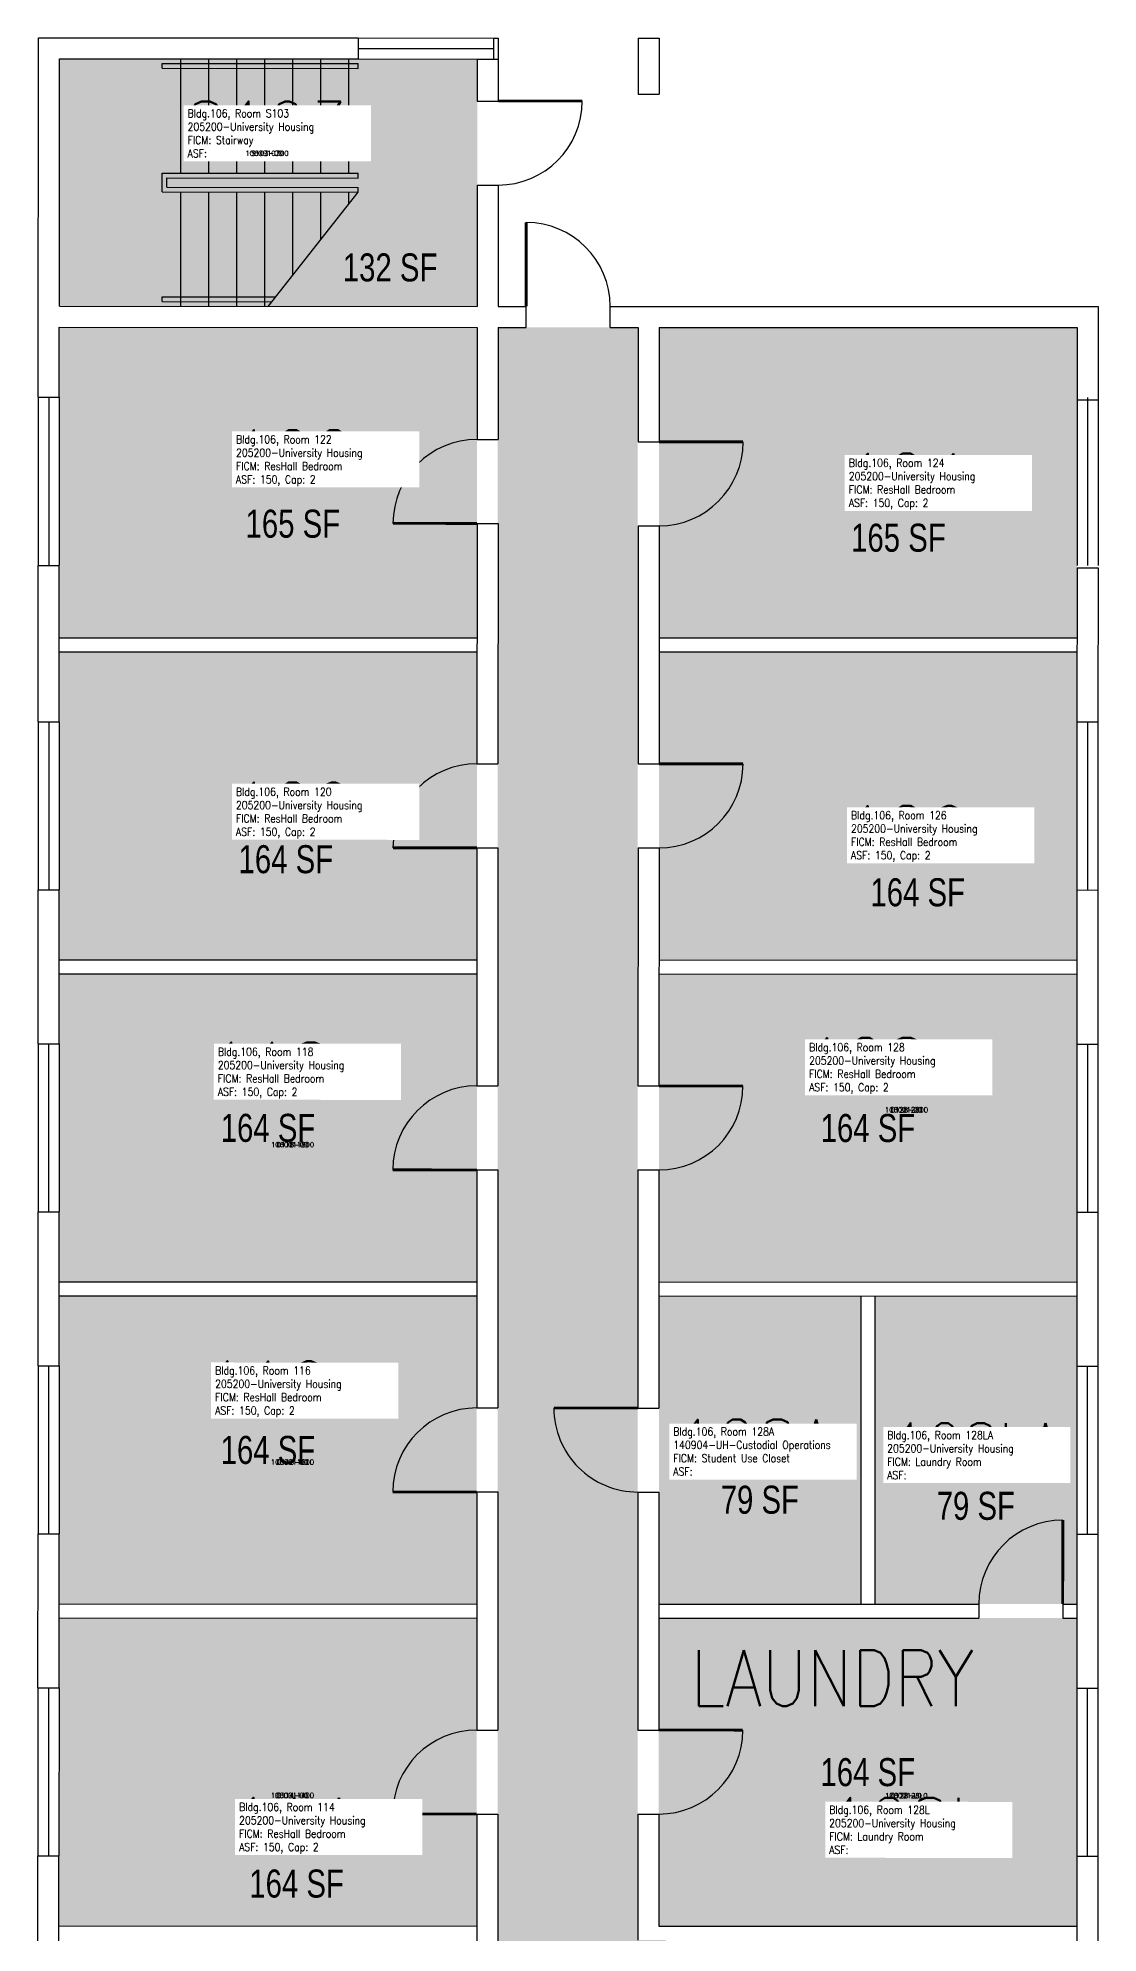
# Model space of a CAD drawing. Header units: inches. Extents: x -394 to 1225, y 0 to 3729.
# Drawn here: x 189 to 643, y 2917 to 3729 of the extents above; entities that cross this region are included whole.
import ezdxf
from ezdxf.enums import TextEntityAlignment as Align

# ---------------------------------------------------------------- set-up
doc = ezdxf.new("R2010")
doc.units = ezdxf.units.IN
doc.header["$LTSCALE"] = 0.25
doc.header["$MEASUREMENT"] = 0
for name, color, linetype in [('A-DOOR', 2, 'CONTINUOUS'), ('A-FLOR', 3, 'CONTINUOUS'), ('A-GLAZ', 1, 'CONTINUOUS'), ('A-GLAZ-SILL', 2, 'CONTINUOUS'), ('A-IDEN-RNUM', 7, 'CONTINUOUS'), ('A-IDEN-SNUM', 4, 'CONTINUOUS'), ('A-IDEN-TEXT', 4, 'CONTINUOUS'), ('A-IDEN-VNUM', 4, 'CONTINUOUS'), ('A-WALL', 5, 'CONTINUOUS'), ('AREA-TEXT', 3, 'CONTINUOUS'), ('Rooms-Category-Color', 7, 'CONTINUOUS'), ('Rooms-College-Color', 7, 'CONTINUOUS'), ('Rooms-Department-Color', 7, 'CONTINUOUS'), ('Rooms-Division-Color', 7, 'CONTINUOUS'), ('Rooms-Information', 7, 'CONTINUOUS')]:
    doc.layers.add(name, color=color, linetype=linetype)
doc.styles.add('AREA', font='arial.ttf', dxfattribs={"width": 0.75, "height": 12})
doc.styles.add('ROOMSNUMBER', font='SIMPLEX.shx', dxfattribs={"height": 0.18})
doc.styles.add('ROOMVNUMBER', font='simplex.shx', dxfattribs={"width": 0.85})

msp = doc.modelspace()

# ---------------------------------------------------------------- hatches: boundary and pattern name
at = {"layer": 'Rooms-Category-Color', "true_color": 0xadadad}
for points in [[(376.92, 3719.91), (325.92, 3719.92), (197.92, 3719.95), (197.9, 3613.95), (376.9, 3613.91)], [(445.67, 3604.94), (385.67, 3604.94), (385.67, 2090.94), (445.67, 2090.94), (445.67, 2822.94), (454.67, 2822.94), (454.67, 2814.9), (493.67, 2814.9), (493.67, 2846.94), (454.67, 2846.94), (454.67, 2844.94), (445.67, 2844.94), (445.67, 2852.94), (454.67, 2852.94), (454.67, 2850.94), (493.67, 2850.94), (493.67, 2880.94), (454.67, 2880.94), (454.67, 2875.94), (445.67, 2875.94), (445.67, 2884.94), (457.67, 2884.94), (457.67, 2913.94), (445.67, 2913.94)]]:
    msp.add_hatch(color=253, dxfattribs=at).paths.add_polyline_path(points)
at = {"layer": 'Rooms-Category-Color', "true_color": 0x728ef3}
for points in [[(376.85, 3604.91), (197.89, 3604.95), (197.89, 3574.95), (197.87, 3502.97), (197.86, 3471.96), (376.82, 3471.91)], [(633.89, 3574.86), (633.89, 3604.84), (454.85, 3604.89), (454.82, 3471.89), (633.86, 3471.85), (633.87, 3501.85)], [(376.82, 3465.91), (197.86, 3465.96), (197.85, 3435.96), (197.83, 3363.97), (197.83, 3333.96), (376.79, 3333.91)], [(633.85, 3435.86), (633.86, 3465.85), (454.82, 3465.89), (454.79, 3333.89), (633.83, 3333.85), (633.83, 3363.85)], [(376.78, 3327.91), (197.82, 3327.96), (197.82, 3297.96), (197.8, 3225.96), (197.79, 3195.96), (376.75, 3195.91)], [(633.8, 3225.85), (633.82, 3297.85), (633.82, 3327.85), (454.78, 3327.89), (454.75, 3195.89), (633.79, 3195.85)], [(376.75, 3189.91), (197.79, 3189.96), (197.78, 3159.96), (197.76, 3087.96), (197.76, 3057.96), (376.72, 3057.91)], [(541.27, 3189.87), (454.75, 3189.89), (454.72, 3057.89), (541.24, 3057.87)], [(633.79, 3189.85), (547.27, 3189.87), (547.24, 3057.87), (633.76, 3057.85)], [(376.72, 3051.91), (197.76, 3051.96), (197.75, 3021.96), (197.73, 2949.96), (197.72, 2919.96), (376.68, 2919.91)], [(633.75, 3021.85), (633.76, 3051.85), (454.72, 3051.89), (454.68, 2919.89), (633.72, 2919.85), (633.73, 2949.85)]]:
    msp.add_hatch(color=171, dxfattribs=at).paths.add_polyline_path(points)
at = {"layer": 'Rooms-College-Color', "true_color": 0xadadad}
for points in [[(376.92, 3719.91), (325.92, 3719.92), (197.92, 3719.95), (197.9, 3613.95), (376.9, 3613.91)], [(376.85, 3604.91), (197.89, 3604.95), (197.89, 3574.95), (197.87, 3502.97), (197.86, 3471.96), (376.82, 3471.91)], [(445.67, 3604.94), (385.67, 3604.94), (385.67, 2090.94), (445.67, 2090.94), (445.67, 2822.94), (454.67, 2822.94), (454.67, 2814.9), (493.67, 2814.9), (493.67, 2846.94), (454.67, 2846.94), (454.67, 2844.94), (445.67, 2844.94), (445.67, 2852.94), (454.67, 2852.94), (454.67, 2850.94), (493.67, 2850.94), (493.67, 2880.94), (454.67, 2880.94), (454.67, 2875.94), (445.67, 2875.94), (445.67, 2884.94), (457.67, 2884.94), (457.67, 2913.94), (445.67, 2913.94)], [(633.89, 3574.86), (633.89, 3604.84), (454.85, 3604.89), (454.82, 3471.89), (633.86, 3471.85), (633.87, 3501.85)], [(376.82, 3465.91), (197.86, 3465.96), (197.85, 3435.96), (197.83, 3363.97), (197.83, 3333.96), (376.79, 3333.91)], [(633.85, 3435.86), (633.86, 3465.85), (454.82, 3465.89), (454.79, 3333.89), (633.83, 3333.85), (633.83, 3363.85)], [(376.78, 3327.91), (197.82, 3327.96), (197.82, 3297.96), (197.8, 3225.96), (197.79, 3195.96), (376.75, 3195.91)], [(633.8, 3225.85), (633.82, 3297.85), (633.82, 3327.85), (454.78, 3327.89), (454.75, 3195.89), (633.79, 3195.85)], [(376.75, 3189.91), (197.79, 3189.96), (197.78, 3159.96), (197.76, 3087.96), (197.76, 3057.96), (376.72, 3057.91)], [(541.27, 3189.87), (454.75, 3189.89), (454.72, 3057.89), (541.24, 3057.87)], [(633.79, 3189.85), (547.27, 3189.87), (547.24, 3057.87), (633.76, 3057.85)], [(376.72, 3051.91), (197.76, 3051.96), (197.75, 3021.96), (197.73, 2949.96), (197.72, 2919.96), (376.68, 2919.91)], [(633.75, 3021.85), (633.76, 3051.85), (454.72, 3051.89), (454.68, 2919.89), (633.72, 2919.85), (633.73, 2949.85)]]:
    msp.add_hatch(color=253, dxfattribs=at).paths.add_polyline_path(points)
at = {"layer": 'Rooms-Department-Color', "true_color": 0xacacac}
for points in [[(376.92, 3719.91), (325.92, 3719.92), (197.92, 3719.95), (197.9, 3613.95), (376.9, 3613.91)], [(445.67, 3604.94), (385.67, 3604.94), (385.67, 2090.94), (445.67, 2090.94), (445.67, 2822.94), (454.67, 2822.94), (454.67, 2814.9), (493.67, 2814.9), (493.67, 2846.94), (454.67, 2846.94), (454.67, 2844.94), (445.67, 2844.94), (445.67, 2852.94), (454.67, 2852.94), (454.67, 2850.94), (493.67, 2850.94), (493.67, 2880.94), (454.67, 2880.94), (454.67, 2875.94), (445.67, 2875.94), (445.67, 2884.94), (457.67, 2884.94), (457.67, 2913.94), (445.67, 2913.94)]]:
    msp.add_hatch(color=253, dxfattribs=at).paths.add_polyline_path(points)
at = {"layer": 'Rooms-Department-Color', "true_color": 0x604aed}
for points in [[(376.85, 3604.91), (197.89, 3604.95), (197.89, 3574.95), (197.87, 3502.97), (197.86, 3471.96), (376.82, 3471.91)], [(633.89, 3574.86), (633.89, 3604.84), (454.85, 3604.89), (454.82, 3471.89), (633.86, 3471.85), (633.87, 3501.85)], [(376.82, 3465.91), (197.86, 3465.96), (197.85, 3435.96), (197.83, 3363.97), (197.83, 3333.96), (376.79, 3333.91)], [(633.85, 3435.86), (633.86, 3465.85), (454.82, 3465.89), (454.79, 3333.89), (633.83, 3333.85), (633.83, 3363.85)], [(376.78, 3327.91), (197.82, 3327.96), (197.82, 3297.96), (197.8, 3225.96), (197.79, 3195.96), (376.75, 3195.91)], [(633.8, 3225.85), (633.82, 3297.85), (633.82, 3327.85), (454.78, 3327.89), (454.75, 3195.89), (633.79, 3195.85)], [(376.75, 3189.91), (197.79, 3189.96), (197.78, 3159.96), (197.76, 3087.96), (197.76, 3057.96), (376.72, 3057.91)], [(541.27, 3189.87), (454.75, 3189.89), (454.72, 3057.89), (541.24, 3057.87)], [(633.79, 3189.85), (547.27, 3189.87), (547.24, 3057.87), (633.76, 3057.85)], [(376.72, 3051.91), (197.76, 3051.96), (197.75, 3021.96), (197.73, 2949.96), (197.72, 2919.96), (376.68, 2919.91)], [(633.75, 3021.85), (633.76, 3051.85), (454.72, 3051.89), (454.68, 2919.89), (633.72, 2919.85), (633.73, 2949.85)]]:
    msp.add_hatch(color=173, dxfattribs=at).paths.add_polyline_path(points)
at = {"layer": 'Rooms-Division-Color', "true_color": 0xadadad}
for points in [[(376.92, 3719.91), (325.92, 3719.92), (197.92, 3719.95), (197.9, 3613.95), (376.9, 3613.91)], [(445.67, 3604.94), (385.67, 3604.94), (385.67, 2090.94), (445.67, 2090.94), (445.67, 2822.94), (454.67, 2822.94), (454.67, 2814.9), (493.67, 2814.9), (493.67, 2846.94), (454.67, 2846.94), (454.67, 2844.94), (445.67, 2844.94), (445.67, 2852.94), (454.67, 2852.94), (454.67, 2850.94), (493.67, 2850.94), (493.67, 2880.94), (454.67, 2880.94), (454.67, 2875.94), (445.67, 2875.94), (445.67, 2884.94), (457.67, 2884.94), (457.67, 2913.94), (445.67, 2913.94)]]:
    msp.add_hatch(color=253, dxfattribs=at).paths.add_polyline_path(points)
at = {"layer": 'Rooms-Division-Color', "true_color": 0x604aed}
for points in [[(376.85, 3604.91), (197.89, 3604.95), (197.89, 3574.95), (197.87, 3502.97), (197.86, 3471.96), (376.82, 3471.91)], [(633.89, 3574.86), (633.89, 3604.84), (454.85, 3604.89), (454.82, 3471.89), (633.86, 3471.85), (633.87, 3501.85)], [(376.82, 3465.91), (197.86, 3465.96), (197.85, 3435.96), (197.83, 3363.97), (197.83, 3333.96), (376.79, 3333.91)], [(633.85, 3435.86), (633.86, 3465.85), (454.82, 3465.89), (454.79, 3333.89), (633.83, 3333.85), (633.83, 3363.85)], [(376.78, 3327.91), (197.82, 3327.96), (197.82, 3297.96), (197.8, 3225.96), (197.79, 3195.96), (376.75, 3195.91)], [(633.8, 3225.85), (633.82, 3297.85), (633.82, 3327.85), (454.78, 3327.89), (454.75, 3195.89), (633.79, 3195.85)], [(376.75, 3189.91), (197.79, 3189.96), (197.78, 3159.96), (197.76, 3087.96), (197.76, 3057.96), (376.72, 3057.91)], [(541.27, 3189.87), (454.75, 3189.89), (454.72, 3057.89), (541.24, 3057.87)], [(633.79, 3189.85), (547.27, 3189.87), (547.24, 3057.87), (633.76, 3057.85)], [(376.72, 3051.91), (197.76, 3051.96), (197.75, 3021.96), (197.73, 2949.96), (197.72, 2919.96), (376.68, 2919.91)], [(633.75, 3021.85), (633.76, 3051.85), (454.72, 3051.89), (454.68, 2919.89), (633.72, 2919.85), (633.73, 2949.85)]]:
    msp.add_hatch(color=173, dxfattribs=at).paths.add_polyline_path(points)

# ---------------------------------------------------------------- linework, layer by layer
at = {"layer": 'A-DOOR', "const_width": 1.2}
for points in [[(385.92, 3701.9), (421.92, 3701.89)], [(397.86, 3613.9), (397.86, 3649.9)], [(454.84, 3555.89), (490.84, 3555.88)], [(376.83, 3520.91), (340.83, 3520.92)], [(454.81, 3417.89), (490.81, 3417.88)], [(376.8, 3381.91), (340.8, 3381.92)], [(454.77, 3279.89), (490.77, 3279.88)], [(376.76, 3243.91), (340.76, 3243.92)], [(445.74, 3141.89), (409.74, 3141.9)], [(376.73, 3105.91), (340.73, 3105.92)], [(627.76, 3057.85), (627.77, 3093.85)], [(454.7, 3003.89), (490.7, 3003.88)], [(376.7, 2967.91), (340.7, 2967.92)]]:
    msp.add_lwpolyline(points, dxfattribs=at)
at = {"layer": 'A-DOOR'}
for centre, start, end in [((385.92, 3701.9), 269.98581, 359.98581), ((397.86, 3613.9), 359.98581, 89.98581), ((376.83, 3520.91), 89.98581, 179.98581), ((454.84, 3555.89), 269.98581, 359.98581), ((376.8, 3381.91), 89.98581, 179.98581), ((454.81, 3417.89), 269.98581, 359.98581), ((376.76, 3243.91), 89.98581, 179.98581), ((454.77, 3279.89), 269.98581, 359.98581), ((376.73, 3105.91), 89.98581, 179.98581), ((445.74, 3141.89), 179.98581, 269.98581), ((627.76, 3057.85), 89.98581, 179.98581), ((376.7, 2967.91), 89.98581, 179.98581), ((454.7, 3003.89), 269.98581, 359.98581)]:
    msp.add_arc(centre, 36, start, end, dxfattribs=at)
at = {"layer": 'A-FLOR'}
for p, q in [((249.91, 3670.95), (249.92, 3719.94)), ((261.91, 3670.94), (261.92, 3719.94)), ((273.91, 3670.94), (273.92, 3719.93)), ((285.91, 3670.94), (285.92, 3719.93)), ((297.91, 3670.93), (297.92, 3719.93)), ((309.91, 3670.93), (309.92, 3719.92)), ((321.91, 3670.93), (321.92, 3719.92)), ((241.96, 3717.94), (325.92, 3717.92)), ((241.96, 3715.93), (241.96, 3717.94)), ((241.96, 3715.93), (325.92, 3715.91)), ((325.92, 3715.91), (325.92, 3717.92)), ((241.95, 3670.95), (325.91, 3670.93)), ((241.95, 3662.93), (241.95, 3670.95)), ((325.91, 3668.92), (325.91, 3670.93)), ((241.95, 3662.93), (325.91, 3662.91)), ((243.95, 3668.94), (325.91, 3668.92)), ((243.95, 3664.94), (243.95, 3668.94)), ((243.95, 3664.94), (325.91, 3664.92)), ((249.89, 3613.94), (249.9, 3662.93)), ((261.89, 3613.94), (261.9, 3662.93)), ((273.89, 3613.93), (273.9, 3662.92)), ((285.89, 3613.93), (285.9, 3662.92)), ((287.4, 3613.93), (325.91, 3662.91)), ((297.89, 3627.28), (297.9, 3662.92)), ((309.9, 3642.55), (309.9, 3662.92)), ((321.9, 3657.82), (321.9, 3662.91)), ((325.91, 3662.91), (325.91, 3664.92)), ((241.94, 3615.94), (241.94, 3617.95)), ((241.94, 3617.95), (290.55, 3617.94)), ((241.94, 3615.94), (288.97, 3615.93))]:
    msp.add_line(p, q, dxfattribs=at)
at = {"layer": 'A-GLAZ'}
for p, q in [((325.92, 3724.42), (383.92, 3724.41)), ((193.39, 3574.95), (193.37, 3502.95)), ((638.39, 3574.84), (638.37, 3502.84)), ((193.35, 3435.96), (193.33, 3363.96)), ((638.35, 3435.85), (638.33, 3363.85)), ((193.32, 3297.94), (193.3, 3225.94)), ((638.32, 3297.83), (638.3, 3225.83)), ((193.28, 3159.94), (193.26, 3087.94)), ((638.28, 3159.83), (638.26, 3087.83)), ((193.25, 3021.94), (193.23, 2949.94)), ((638.25, 3021.83), (638.23, 2949.83))]:
    msp.add_line(p, q, dxfattribs=at)
at = {"layer": 'A-GLAZ-SILL'}
for p, q in [((325.92, 3728.92), (383.92, 3728.91)), ((325.92, 3719.92), (383.92, 3719.91)), ((188.89, 3574.97), (188.87, 3502.97)), ((197.89, 3574.97), (197.87, 3502.97)), ((633.89, 3574.86), (633.87, 3502.86)), ((642.89, 3574.86), (642.87, 3502.86)), ((188.85, 3435.97), (188.83, 3363.97)), ((197.85, 3435.97), (197.83, 3363.97)), ((633.85, 3435.86), (633.83, 3363.86)), ((642.85, 3435.86), (642.83, 3363.86)), ((188.82, 3297.96), (188.8, 3225.96)), ((197.82, 3297.96), (197.8, 3225.96)), ((633.82, 3297.85), (633.8, 3225.85)), ((642.82, 3297.84), (642.8, 3225.84)), ((188.78, 3159.96), (188.76, 3087.96)), ((197.78, 3159.96), (197.76, 3087.96)), ((633.78, 3159.85), (633.76, 3087.85)), ((642.78, 3159.84), (642.76, 3087.84)), ((188.75, 3021.96), (188.73, 2949.96)), ((197.75, 3021.96), (197.73, 2949.96)), ((633.75, 3021.85), (633.73, 2949.85)), ((642.75, 3021.84), (642.73, 2949.84))]:
    msp.add_line(p, q, dxfattribs=at)
at = {"layer": 'A-WALL'}
for p, q in [((188.89, 3574.95), (188.92, 3728.95)), ((188.92, 3728.95), (325.92, 3728.92)), ((325.92, 3728.92), (325.92, 3719.92)), ((383.92, 3728.91), (383.92, 3719.91)), ((383.92, 3728.91), (385.92, 3728.9)), ((385.92, 3728.9), (385.92, 3701.9)), ((445.92, 3728.89), (445.92, 3704.89)), ((445.92, 3728.89), (454.92, 3728.89)), ((454.92, 3728.89), (454.92, 3704.89)), ((197.9, 3613.95), (197.92, 3719.95)), ((197.92, 3719.95), (325.92, 3719.92)), ((376.92, 3719.91), (376.92, 3701.9)), ((376.92, 3719.91), (385.92, 3719.9)), ((445.92, 3704.89), (454.92, 3704.89)), ((376.92, 3701.9), (385.92, 3701.9)), ((376.91, 3665.9), (376.9, 3613.91)), ((376.91, 3665.9), (385.91, 3665.9)), ((385.91, 3665.9), (385.9, 3613.9)), ((197.9, 3613.95), (376.9, 3613.91)), ((385.9, 3613.9), (397.86, 3613.9)), ((397.85, 3604.9), (397.86, 3613.9)), ((433.85, 3604.89), (433.86, 3613.89)), ((433.86, 3613.89), (642.9, 3613.84)), ((642.9, 3613.84), (642.89, 3573.84)), ((197.89, 3604.95), (376.85, 3604.91)), ((197.89, 3574.95), (197.89, 3604.95)), ((376.85, 3604.91), (376.84, 3556.91)), ((385.85, 3604.9), (385.84, 3556.9)), ((385.85, 3604.9), (397.85, 3604.9)), ((433.85, 3604.89), (445.85, 3604.89)), ((445.85, 3604.89), (445.84, 3555.89)), ((454.85, 3604.89), (454.84, 3555.89)), ((454.85, 3604.89), (633.89, 3604.84)), ((633.89, 3604.84), (633.89, 3573.85)), ((188.89, 3574.95), (197.89, 3574.95)), ((633.89, 3573.85), (642.89, 3573.84)), ((376.84, 3556.91), (385.84, 3556.9)), ((445.84, 3555.89), (454.84, 3555.89)), ((376.83, 3520.91), (376.81, 3417.91)), ((376.83, 3520.91), (385.83, 3520.9)), ((385.83, 3520.9), (385.81, 3417.91)), ((445.83, 3519.89), (445.81, 3417.89)), ((445.83, 3519.89), (454.83, 3519.89)), ((454.83, 3519.89), (454.81, 3417.89)), ((188.85, 3435.96), (188.87, 3502.95)), ((188.87, 3502.95), (197.87, 3502.95)), ((197.85, 3435.96), (197.87, 3502.95)), ((633.87, 3501.85), (633.85, 3435.85)), ((633.87, 3501.85), (642.87, 3501.84)), ((642.87, 3501.84), (642.85, 3435.84)), ((197.86, 3471.96), (376.82, 3471.91)), ((454.82, 3471.89), (633.86, 3471.85)), ((197.86, 3465.96), (376.82, 3465.91)), ((454.82, 3465.89), (633.86, 3465.85)), ((188.85, 3435.96), (197.85, 3435.96)), ((633.85, 3435.85), (642.85, 3435.84)), ((376.81, 3417.91), (385.81, 3417.91)), ((445.81, 3417.89), (454.81, 3417.89)), ((376.8, 3381.91), (376.77, 3279.91)), ((376.8, 3381.91), (385.8, 3381.91)), ((385.8, 3381.91), (385.77, 3279.91)), ((445.8, 3381.89), (445.77, 3279.89)), ((445.8, 3381.89), (454.8, 3381.89)), ((454.8, 3381.89), (454.77, 3279.89)), ((188.82, 3297.96), (188.83, 3363.96)), ((188.83, 3363.96), (197.83, 3363.96)), ((197.82, 3297.96), (197.83, 3363.96)), ((633.83, 3363.85), (633.82, 3297.85)), ((633.83, 3363.85), (642.83, 3363.84)), ((642.83, 3363.84), (642.82, 3297.84)), ((197.83, 3333.96), (376.79, 3333.91)), ((454.79, 3333.89), (633.83, 3333.85)), ((197.82, 3327.96), (376.78, 3327.91)), ((454.78, 3327.89), (633.82, 3327.85)), ((188.82, 3297.96), (197.82, 3297.96)), ((633.82, 3297.85), (642.82, 3297.84)), ((376.77, 3279.91), (385.77, 3279.91)), ((445.77, 3279.89), (454.77, 3279.89)), ((376.76, 3243.91), (376.74, 3141.91)), ((376.76, 3243.91), (385.76, 3243.91)), ((385.76, 3243.91), (385.74, 3141.91)), ((445.76, 3243.89), (445.74, 3141.89)), ((445.76, 3243.89), (454.76, 3243.89)), ((454.76, 3243.89), (454.74, 3141.89)), ((188.78, 3159.96), (188.8, 3225.96)), ((188.8, 3225.96), (197.8, 3225.96)), ((197.78, 3159.96), (197.8, 3225.96)), ((633.8, 3225.85), (633.78, 3159.85)), ((633.8, 3225.85), (642.8, 3225.84)), ((642.8, 3225.84), (642.78, 3159.84)), ((197.79, 3195.96), (376.75, 3195.91)), ((454.75, 3195.89), (633.79, 3195.85)), ((197.79, 3189.96), (376.75, 3189.91)), ((454.75, 3189.89), (633.79, 3189.85)), ((541.27, 3189.87), (541.24, 3057.87)), ((547.27, 3189.87), (547.24, 3057.87)), ((188.78, 3159.96), (197.78, 3159.96)), ((633.78, 3159.85), (642.78, 3159.84)), ((376.74, 3141.91), (385.74, 3141.91)), ((445.74, 3141.89), (454.74, 3141.89)), ((376.73, 3105.91), (376.7, 3003.91)), ((376.73, 3105.91), (385.73, 3105.91)), ((385.73, 3105.91), (385.7, 3003.91)), ((445.73, 3105.89), (445.7, 3003.89)), ((445.73, 3105.89), (454.73, 3105.89)), ((454.73, 3105.89), (454.7, 3003.89)), ((188.75, 3021.96), (188.76, 3087.96)), ((188.76, 3087.96), (197.76, 3087.96)), ((197.75, 3021.96), (197.76, 3087.96)), ((633.76, 3087.85), (633.75, 3021.85)), ((633.76, 3087.85), (642.76, 3087.84)), ((642.76, 3087.84), (642.75, 3021.84)), ((197.76, 3057.96), (376.72, 3057.91)), ((454.72, 3057.89), (591.76, 3057.86)), ((591.76, 3057.86), (591.76, 3051.86)), ((627.76, 3057.85), (627.76, 3051.85)), ((627.76, 3057.85), (633.76, 3057.85)), ((197.76, 3051.96), (376.72, 3051.91)), ((454.72, 3051.89), (591.76, 3051.86)), ((627.76, 3051.85), (633.76, 3051.85)), ((188.75, 3021.96), (197.75, 3021.96)), ((633.75, 3021.85), (642.75, 3021.84)), ((376.7, 3003.91), (385.7, 3003.91)), ((445.7, 3003.89), (454.7, 3003.89)), ((376.7, 2967.91), (376.67, 2865.91)), ((376.7, 2967.91), (385.7, 2967.91)), ((385.7, 2967.91), (385.67, 2865.91)), ((445.7, 2967.89), (445.68, 2913.89)), ((445.7, 2967.89), (454.7, 2967.89)), ((454.7, 2967.89), (454.68, 2919.89)), ((188.71, 2883.96), (188.73, 2949.96)), ((188.73, 2949.96), (197.73, 2949.96)), ((197.71, 2883.96), (197.73, 2949.96)), ((633.73, 2949.85), (633.7, 2820.85)), ((633.73, 2949.85), (642.73, 2949.84)), ((642.73, 2949.84), (642.7, 2820.85)), ((197.72, 2919.96), (376.68, 2919.91)), ((454.68, 2919.89), (633.72, 2919.85))]:
    msp.add_line(p, q, dxfattribs=at)

# ---------------------------------------------------------------- texts
at = {"layer": 'A-IDEN-RNUM', "style": 'ROOMSNUMBER'}
for s, p in [('S103-00', (286.84, 3679.51)), ('0128-A0', (495.89, 3124.95)), ('0128-LA', (590.69, 3124.21))]:
    msp.add_text(s, height=2.16, dxfattribs=at).set_placement(p, align=Align.MIDDLE)
for s, p in [('0122-00', (297.88, 3537.72)), ('0124-00', (560.87, 3527.66)), ('0120-00', (297.84, 3386.72)), ('0126-00', (560.84, 3376.66)), ('0128-00', (560.81, 3269.65)), ('0118-00', (297.81, 3254.72)), ('0116-00', (297.77, 3118.71)), ('0114-00', (297.74, 2975.87)), ('0128-L0', (560.74, 2975.81))]:
    msp.add_text(s, height=2.16, rotation=359.98581, dxfattribs=at).set_placement(p, align=Align.MIDDLE)
at = {"layer": 'A-IDEN-SNUM', "style": 'ROOMSNUMBER'}
for s, p in [('1060S10300', (286.84, 3679.51)), ('10600128A0', (495.89, 3124.95)), ('10600128LA', (590.69, 3124.21))]:
    msp.add_text(s, height=2.16, dxfattribs=at).set_placement(p, align=Align.MIDDLE)
for s, p in [('1060012200', (297.88, 3537.72)), ('1060012400', (560.87, 3527.66)), ('1060012000', (297.84, 3386.72)), ('1060012600', (560.84, 3376.66)), ('1060012800', (560.81, 3269.65)), ('1060011800', (297.81, 3254.72)), ('1060011600', (297.77, 3118.71)), ('1060011400', (297.74, 2975.87)), ('10600128L0', (560.74, 2975.81))]:
    msp.add_text(s, height=2.16, rotation=359.98581, dxfattribs=at).set_placement(p, align=Align.MIDDLE)
at = {"layer": 'A-IDEN-TEXT', "insert": (468.35, 3038.17), "char_height": 24, "width": 153.6, "attachment_point": 1, "rotation": 359.98581, "style": 'ROOMVNUMBER'}
msp.add_mtext('LAUNDRY', dxfattribs=at)
at = {"layer": 'A-IDEN-VNUM', "style": 'ROOMVNUMBER'}
for s, width, p in [('S103', 0.85, (286.84, 3689.77)), ('128A', 0.85, (495.89, 3124.95)), ('128LA', 0.75, (590.69, 3123.43))]:
    msp.add_text(s, height=24, dxfattribs=dict(at, width=width)).set_placement(p, align=Align.MIDDLE)
at = {"layer": 'A-IDEN-VNUM', "style": 'ROOMVNUMBER', "width": 0.85}
for s, p in [('122', (297.88, 3548.93)), ('124', (560.88, 3538.86)), ('120', (297.84, 3397.93)), ('126', (560.84, 3387.86)), ('118', (288.13, 3286.52)), ('128', (543.39, 3288.45)), ('116', (286.5, 3149.96)), ('114', (297.73, 2962.93)), ('128L', (560.73, 2962.86))]:
    msp.add_text(s, height=24, rotation=359.98581, dxfattribs=at).set_placement(p, align=Align.MIDDLE)
at = {"layer": 'AREA-TEXT', "style": 'AREA', "width": 0.75}
for s, p in [('132 SF', (339.58, 3630.61)), ('165 SF', (297.93, 3520.81)), ('165 SF', (557.35, 3514.8)), ('164 SF', (294.93, 3377.05)), ('164 SF', (565.62, 3362.87)), ('164 SF', (287.29, 3261.93)), ('164 SF', (544.29, 3261.87)), ('164 SF', (287.25, 3123.93)), ('79 SF', (497.99, 3102.6)), ('79 SF', (590.51, 3099.98)), ('164 SF', (544.22, 2985.87)), ('164 SF', (299.53, 2938.13))]:
    msp.add_text(s, height=12, dxfattribs=at).set_placement(p, align=Align.MIDDLE_CENTER)

# ---------------------------------------------------------------- next in the draw order: texts
at = {"layer": 'Rooms-Information', "char_height": 3.4286, "width": 76.8, "attachment_point": 7, "style": 'ROOMVNUMBER', "bg_fill": 3, "box_fill_scale": 1.5, "bg_fill_color": 256, "bg_fill_true_color": 13158600, "bg_fill_transparency": 0}
for s, insert in [('Bldg.106, Room S103^M^J205200-University Housing^M^JFICM: Stairway^M^JASF: ', (252.84, 3677.77)), ('Bldg.106, Room 128A^M^J140904-UH-Custodial Operations^M^JFICM: Student Use Closet^M^JASF: ', (460.91, 3112.95)), ('Bldg.106, Room 128LA^M^J205200-University Housing^M^JFICM: Laundry Room^M^JASF: ', (552.55, 3111.43))]:
    msp.add_mtext(s, dxfattribs=dict(at, insert=insert))
at = {"layer": 'Rooms-Information', "char_height": 3.4286, "width": 76.8, "attachment_point": 7, "rotation": 359.98581, "style": 'ROOMVNUMBER', "bg_fill": 3, "box_fill_scale": 1.5, "bg_fill_color": 256, "bg_fill_true_color": 13158600, "bg_fill_transparency": 0}
for s, insert in [('Bldg.106, Room 122^M^J205200-University Housing^M^JFICM: ResHall Bedroom^M^JASF: 150, Cap: 2', (273.59, 3536.93)), ('Bldg.106, Room 124^M^J205200-University Housing^M^JFICM: ResHall Bedroom^M^JASF: 150, Cap: 2', (536.1, 3526.87)), ('Bldg.106, Room 120^M^J205200-University Housing^M^JFICM: ResHall Bedroom^M^JASF: 150, Cap: 2', (273.55, 3385.93)), ('Bldg.106, Room 126^M^J205200-University Housing^M^JFICM: ResHall Bedroom^M^JASF: 150, Cap: 2', (537.04, 3375.87)), ('Bldg.106, Room 118^M^J205200-University Housing^M^JFICM: ResHall Bedroom^M^JASF: 150, Cap: 2', (265.79, 3274.52)), ('Bldg.106, Room 128^M^J205200-University Housing^M^JFICM: ResHall Bedroom^M^JASF: 150, Cap: 2', (519.1, 3276.46)), ('Bldg.106, Room 116^M^J205200-University Housing^M^JFICM: ResHall Bedroom^M^JASF: 150, Cap: 2', (264.64, 3137.96)), ('Bldg.106, Room 114^M^J205200-University Housing^M^JFICM: ResHall Bedroom^M^JASF: 150, Cap: 2', (274.9, 2950.93)), ('Bldg.106, Room 128L^M^J205200-University Housing^M^JFICM: Laundry Room^M^JASF: ', (527.7, 2950.87))]:
    msp.add_mtext(s, dxfattribs=dict(at, insert=insert))

doc.saveas('drawing.dxf')
